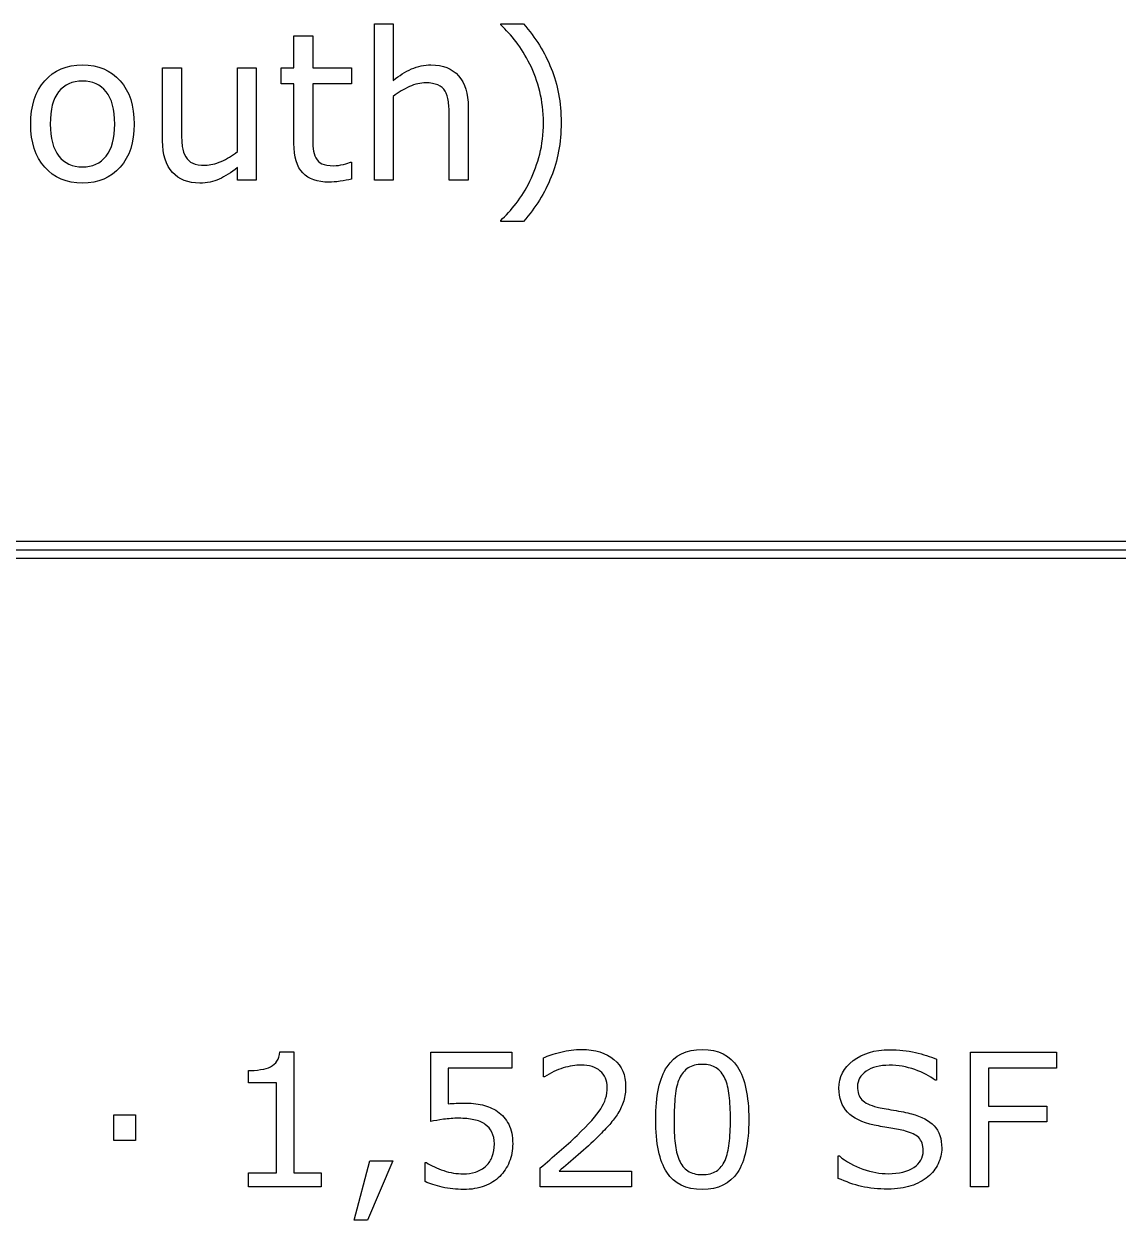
# Model space of a CAD drawing. Extents: x -13 to 750, y 12 to 2314.
# Drawn here: x 176.6 to 229.8, y 646.3 to 704.5 of the extents above; entities that cross this region are included whole.
import ezdxf

# ---------------------------------------------------------------- set-up
doc = ezdxf.new("R2010")
doc.units = 0
doc.layers.get('0').update_dxf_attribs({"linetype": 'CONTINUOUS'})

msp = doc.modelspace()

# ---------------------------------------------------------------- linework, layer by layer
at = {"color": 7}
for points in [[(194.53521, 700.9618), (194.53521, 696.89), (193.61724, 696.89), (193.61724, 704.4877), (194.53521, 704.4877), (194.53521, 701.7386)], [(199.75977, 704.4385), (199.75977, 704.4875), (200.87793, 704.4875)], [(189.69629, 698.6718), (189.69629, 701.5722), (189.07617, 701.5722), (189.07617, 702.3437), (189.69629, 702.3437), (189.69629, 703.9111), (190.61426, 703.9111), (190.61426, 702.3437), (192.50879, 702.3437), (192.50879, 701.5722), (190.61426, 701.5722), (190.61426, 699.0869)], [(183.30957, 698.8036), (183.30957, 702.3436), (184.22754, 702.3436), (184.22754, 699.2381)], [(186.95219, 698.2709), (186.95219, 702.3432), (187.87016, 702.3432), (187.87012, 696.8895)], [(198.17773, 696.8895), (197.25977, 696.8895), (197.25977, 699.995)], [(198.17778, 700.43), (198.17773, 696.8895)], [(202.69922, 699.6828), (202.69922, 699.6825)], [(192.45993, 697.763), (192.50873, 697.763), (192.50879, 696.9385)], [(187.87012, 696.8895), (186.95215, 696.8895), (186.95215, 697.495)], [(200.87793, 694.8778), (199.75977, 694.8778), (199.75977, 694.9268)], [(44, 678.89), (268, 678.89)], [(189.01028, 654.4555), (189.69144, 654.4555), (189.69144, 648.5581), (191.02737, 648.5581), (191.02737, 647.89)], [(196.3623, 651.0624), (196.3623, 654.433), (200.2998, 654.433), (200.2998, 653.6639), (197.21045, 653.6639), (197.21045, 651.9237)], [(201.89505, 653.2381), (201.85115, 653.2381), (201.85115, 654.161)], [(220.95851, 654.0951), (220.95851, 653.0668), (220.89701, 653.0668)], [(191.02737, 647.89), (187.48538, 647.89), (187.48538, 648.558), (188.84769, 648.558), (188.84769, 652.9437), (187.48538, 652.9437), (187.48538, 653.5414)], [(200.34375, 649.9692), (200.34378, 649.9686)], [(216.17728, 648.2943), (216.17728, 649.3841), (216.23878, 649.3841)], [(196.08108, 648.1361), (196.08108, 649.0633), (196.14258, 649.0633)], [(206.11819, 647.89), (201.68851, 647.89), (201.68851, 648.8085)], [(202.5982, 648.6415), (206.11822, 648.6415), (206.11819, 647.89)]]:
    msp.add_lwpolyline(points, dxfattribs=at)
for points in [[(180.98047, 699.6141)], [(181.92773, 699.6141)], [(44, 679.2904), (44, 678.4896), (268, 678.4896), (268, 679.2904)], [(226.79886, 653.66), (223.48978, 653.66), (223.48978, 651.8143), (226.33304, 651.8143), (226.33304, 651.0409), (223.48978, 651.0409), (223.48978, 647.89), (222.61966, 647.89), (222.61966, 654.4335), (226.79886, 654.4335)], [(181.98782, 650.1356), (180.93753, 650.1356), (180.93753, 651.3793), (181.98782, 651.3793)], [(211.83108, 651.1639)], [(221.22221, 649.7577)], [(194.51224, 649.1424), (193.27298, 646.264), (192.63138, 646.264), (193.39603, 649.1424)], [(210.67531, 649.1688)]]:
    msp.add_lwpolyline(points, close=True, dxfattribs=at)
for points in [[(200.51172, 703.6133), (200.274087, 703.925833), (200.023437, 704.2009), (199.75977, 704.4385)], [(200.87793, 704.4875), (201.454103, 703.826633), (201.901693, 703.1056), (202.2207, 702.3244)], [(201.18066, 702.5293), (200.975587, 702.942767), (200.752607, 703.3041), (200.51172, 703.6133)], [(177.57227, 701.7186), (178.027997, 702.2362), (178.641603, 702.495), (179.41309, 702.495)], [(179.41309, 702.495), (180.178063, 702.495), (180.788413, 702.2362), (181.24414, 701.7186)], [(194.53521, 701.7386), (194.821663, 701.976267), (195.117887, 702.161833), (195.42388, 702.2953)], [(195.42388, 702.2953), (195.729867, 702.428767), (196.043993, 702.4955), (196.36626, 702.4955)], [(196.36626, 702.4955), (196.955453, 702.4955), (197.404673, 702.318067), (197.71392, 701.9632)], [(201.65918, 701.2061), (201.53874, 701.6879), (201.379233, 702.128967), (201.18066, 702.5293)], [(202.2207, 702.3244), (202.539713, 701.543133), (202.69922, 700.6626), (202.69922, 699.6828)], [(176.89355, 699.6141), (176.89355, 700.502767), (177.11979, 701.204267), (177.57227, 701.7186)], [(179.41309, 701.704), (178.915043, 701.704), (178.527673, 701.531467), (178.25098, 701.1864)], [(180.56543, 701.1864), (180.288737, 701.531467), (179.904623, 701.704), (179.41309, 701.704)], [(181.24414, 701.7186), (181.699867, 701.204267), (181.92773, 700.502767), (181.92773, 699.6141)], [(196.10747, 701.6209), (195.856823, 701.6209), (195.59478, 701.559067), (195.32134, 701.4354)], [(196.70317, 701.5184), (196.550177, 701.586733), (196.35161, 701.6209), (196.10747, 701.6209)], [(197.71392, 701.9632), (198.02316, 701.6084), (198.17778, 701.097333), (198.17778, 700.43)], [(178.25098, 701.1864), (177.97754, 700.8446), (177.84082, 700.3205), (177.84082, 699.6141)], [(180.98047, 699.6141), (180.98047, 700.3205), (180.842123, 700.8446), (180.56543, 701.1864)], [(195.32134, 701.4354), (195.0479, 701.311733), (194.785857, 701.153867), (194.53521, 700.9618)], [(197.05474, 701.2157), (196.97336, 701.352367), (196.85617, 701.453267), (196.70317, 701.5184)], [(197.21587, 700.6981), (197.186603, 700.919433), (197.132893, 701.091967), (197.05474, 701.2157)], [(201.83984, 699.6827), (201.83984, 700.2165), (201.77962, 700.7243), (201.65918, 701.2061)], [(197.25977, 699.995), (197.25977, 700.2456), (197.245137, 700.479967), (197.21587, 700.6981)], [(177.57227, 697.5096), (177.11979, 698.023933), (176.89355, 698.725433), (176.89355, 699.6141)], [(177.84082, 699.6141), (177.84082, 698.9305), (177.979167, 698.4113), (178.25586, 698.0565)], [(180.56055, 698.0516), (180.840497, 698.4032), (180.98047, 698.924033), (180.98047, 699.6141)], [(181.92773, 699.6141), (181.92773, 698.725433), (181.699867, 698.023933), (181.24414, 697.5096)], [(201.65918, 698.1543), (201.77962, 698.616567), (201.83984, 699.126033), (201.83984, 699.6827)], [(202.69922, 699.6825), (202.69922, 698.702633), (202.539713, 697.8221), (202.2207, 697.0409)], [(183.78809, 697.2606), (183.469077, 697.612133), (183.30957, 698.126467), (183.30957, 698.8036)], [(184.22754, 699.2381), (184.22754, 698.961433), (184.240573, 698.7238), (184.26664, 698.5252)], [(190.61426, 699.0869), (190.61426, 698.800433), (190.62076, 698.5758), (190.63376, 698.413)], [(184.26664, 698.5252), (184.292707, 698.329933), (184.348047, 698.1623), (184.43266, 698.0223)], [(186.16117, 697.7973), (186.444377, 697.920967), (186.70805, 698.078833), (186.95219, 698.2709)], [(190.13086, 697.2314), (189.841147, 697.530867), (189.69629, 698.011), (189.69629, 698.6718)], [(190.63376, 698.413), (190.64676, 698.253533), (190.692333, 698.1038), (190.77048, 697.9638)], [(201.18066, 696.836), (201.382487, 697.252667), (201.541993, 697.6921), (201.65918, 698.1543)], [(178.25586, 698.0565), (178.532553, 697.7049), (178.918297, 697.5291), (179.41309, 697.5291)], [(179.41309, 697.5291), (179.90137, 697.5291), (180.283857, 697.703267), (180.56055, 698.0516)], [(184.43266, 698.0223), (184.520547, 697.8791), (184.634477, 697.774933), (184.77445, 697.7098)], [(184.77445, 697.7098), (184.914423, 697.644467), (185.117877, 697.6118), (185.38481, 697.6118)], [(185.38481, 697.6118), (185.622437, 697.6118), (185.881223, 697.673633), (186.16117, 697.7973)], [(190.77048, 697.9638), (190.842093, 697.8336), (190.93975, 697.737567), (191.06345, 697.6757)], [(191.06345, 697.6757), (191.190403, 697.617033), (191.38246, 697.5877), (191.63962, 697.5877)], [(191.63962, 697.5877), (191.78936, 697.5877), (191.94561, 697.6087), (192.10837, 697.6507)], [(192.10837, 697.6507), (192.27113, 697.696033), (192.388317, 697.733467), (192.45993, 697.763)], [(179.41309, 696.7381), (178.641603, 696.7381), (178.027997, 696.995267), (177.57227, 697.5096)], [(181.24414, 697.5096), (180.788413, 696.995267), (180.178063, 696.7381), (179.41309, 696.7381)], [(185.12598, 696.7381), (184.55306, 696.7381), (184.107097, 696.912267), (183.78809, 697.2606)], [(186.95215, 697.495), (186.642903, 697.250867), (186.34668, 697.063667), (186.06348, 696.9334)], [(191.40039, 696.7822), (190.84375, 696.7822), (190.420573, 696.931933), (190.13086, 697.2314)], [(192.50879, 696.9385), (192.336263, 696.893167), (192.14746, 696.855733), (191.94238, 696.8262)], [(202.2207, 697.0409), (201.901693, 696.259633), (201.454103, 695.5386), (200.87793, 694.8778)], [(186.06348, 696.9334), (185.780273, 696.8032), (185.467773, 696.7381), (185.12598, 696.7381)], [(191.94238, 696.8262), (191.74056, 696.796867), (191.559897, 696.7822), (191.40039, 696.7822)], [(200.51172, 695.752), (200.765627, 696.074267), (200.988607, 696.4356), (201.18066, 696.836)], [(199.75977, 694.9268), (200.010417, 695.1514), (200.261067, 695.426467), (200.51172, 695.752)], [(188.87405, 653.9985), (188.953157, 654.112767), (188.998567, 654.2651), (189.01028, 654.4555)], [(201.85115, 654.161), (202.059163, 654.263533), (202.33602, 654.357267), (202.68172, 654.4422)], [(202.68172, 654.4422), (203.030353, 654.5272), (203.367267, 654.5697), (203.69246, 654.5697)], [(203.69246, 654.5697), (204.36336, 654.5697), (204.88924, 654.4071), (205.2701, 654.0819)], [(207.85403, 653.7303), (208.220243, 654.286967), (208.791533, 654.5653), (209.5679, 654.5653)], [(209.5679, 654.5653), (210.35306, 654.5653), (210.925813, 654.282567), (211.28616, 653.7171)], [(216.91114, 654.0248), (217.374033, 654.376333), (217.961437, 654.5521), (218.67335, 654.5521)], [(218.67335, 654.5521), (219.13331, 654.5521), (219.555183, 654.508167), (219.93897, 654.4203)], [(188.55765, 653.7216), (188.692417, 653.794867), (188.797883, 653.887167), (188.87405, 653.9985)], [(205.2701, 654.0819), (205.65096, 653.759633), (205.84139, 653.321633), (205.84139, 652.7679)], [(216.21681, 652.68), (216.21681, 653.227867), (216.448253, 653.676133), (216.91114, 654.0248)], [(219.93897, 654.4203), (220.322763, 654.332367), (220.66261, 654.223967), (220.95851, 654.0951)], [(187.48538, 653.5414), (187.669953, 653.5414), (187.867707, 653.556067), (188.07864, 653.5854)], [(188.07864, 653.5854), (188.28958, 653.6174), (188.44925, 653.6628), (188.55765, 653.7216)], [(202.80472, 653.6688), (202.494173, 653.575067), (202.19095, 653.4315), (201.89505, 653.2381)], [(203.67044, 653.8094), (203.40384, 653.8094), (203.115267, 653.762533), (202.80472, 653.6688)], [(204.60648, 653.5194), (204.38382, 653.712733), (204.071807, 653.8094), (203.67044, 653.8094)], [(204.94485, 652.724), (204.94485, 653.0638), (204.83206, 653.328933), (204.60648, 653.5194)], [(207.30472, 651.1551), (207.30472, 652.318233), (207.487823, 653.176633), (207.85403, 653.7303)], [(208.88235, 653.6688), (208.703643, 653.554533), (208.561553, 653.3817), (208.45608, 653.1503)], [(209.5679, 653.8402), (209.292513, 653.8402), (209.063997, 653.783067), (208.88235, 653.6688)], [(210.24905, 653.6688), (210.07327, 653.783067), (209.84622, 653.8402), (209.5679, 653.8402)], [(210.67093, 653.159), (210.56839, 653.3846), (210.427763, 653.554533), (210.24905, 653.6688)], [(211.28616, 653.7171), (211.64944, 653.154633), (211.83108, 652.303567), (211.83108, 651.1639)], [(217.54399, 653.5106), (217.262737, 653.317267), (217.12211, 653.068233), (217.12211, 652.7635)], [(218.66899, 653.8006), (218.203163, 653.8006), (217.828163, 653.703933), (217.54399, 653.5106)], [(219.91264, 653.5897), (219.50834, 653.7303), (219.09379, 653.8006), (218.66899, 653.8006)], [(220.89701, 653.0668), (220.64799, 653.277733), (220.319867, 653.452033), (219.91264, 653.5897)], [(204.63284, 651.6825), (204.840847, 652.004767), (204.94485, 652.351933), (204.94485, 652.724)], [(205.84139, 652.7679), (205.84139, 652.5189), (205.809157, 652.286), (205.74469, 652.0692)], [(208.45608, 653.1503), (208.356473, 652.9335), (208.287627, 652.650767), (208.24954, 652.3021)], [(210.88187, 652.3241), (210.846737, 652.652233), (210.776423, 652.930533), (210.67093, 653.159)], [(217.12211, 652.7635), (217.12211, 652.491033), (217.192423, 652.277167), (217.33305, 652.1219)], [(208.24954, 652.3021), (208.214407, 651.9535), (208.19684, 651.571167), (208.19684, 651.1551)], [(210.93897, 651.1639), (210.93897, 651.609233), (210.919937, 651.995967), (210.88187, 652.3241)], [(216.63429, 651.5155), (216.35597, 651.8143), (216.21681, 652.202467), (216.21681, 652.68)], [(217.33305, 652.1219), (217.473677, 651.966633), (217.721233, 651.848), (218.07572, 651.766)], [(197.21045, 651.9237), (197.336423, 651.9357), (197.46533, 651.944367), (197.59717, 651.9497)], [(197.59717, 651.9497), (197.729003, 651.956367), (197.84326, 651.9597), (197.93994, 651.9597)], [(197.93994, 651.9597), (198.294433, 651.9597), (198.60498, 651.929033), (198.87158, 651.8677)], [(198.87158, 651.8677), (199.13818, 651.809033), (199.38281, 651.703533), (199.60547, 651.5512)], [(199.60547, 651.5512), (199.839843, 651.390067), (200.021483, 651.182067), (200.15039, 650.9272)], [(203.47708, 650.3861), (204.03958, 650.931033), (204.424833, 651.363167), (204.63284, 651.6825)], [(205.74469, 652.0692), (205.683157, 651.855333), (205.59087, 651.651733), (205.46783, 651.4584)], [(218.07572, 651.766), (218.26322, 651.724667), (218.529823, 651.674867), (218.87553, 651.6166)], [(218.87553, 651.6166), (219.22123, 651.557933), (219.514197, 651.497867), (219.75443, 651.4364)], [(196.97754, 651.1678), (196.740233, 651.132467), (196.535153, 651.097333), (196.3623, 651.0624)], [(197.72461, 651.2208), (197.466797, 651.2208), (197.217773, 651.203133), (196.97754, 651.1678)], [(198.4541, 651.1508), (198.237307, 651.197467), (197.994143, 651.2208), (197.72461, 651.2208)], [(199.01221, 650.9179), (198.859863, 651.029233), (198.673827, 651.106867), (198.4541, 651.1508)], [(205.46783, 651.4584), (205.353577, 651.276733), (205.218813, 651.098), (205.06354, 650.9222)], [(207.84524, 648.5887), (207.484893, 649.145367), (207.30472, 650.000833), (207.30472, 651.1551)], [(208.19684, 651.1551), (208.19684, 650.6981), (208.21294, 650.3158), (208.24514, 650.0082)], [(210.88187, 650.0038), (210.919937, 650.326067), (210.93897, 650.712767), (210.93897, 651.1639)], [(211.83108, 651.1639), (211.83108, 649.9891), (211.64651, 649.1263), (211.27737, 648.5755)], [(217.92628, 650.8871), (217.3462, 651.0101), (216.915537, 651.219567), (216.63429, 651.5155)], [(219.75443, 651.4364), (220.240763, 651.307467), (220.606977, 651.112633), (220.85307, 650.8519)], [(199.33301, 650.5444), (199.256837, 650.699667), (199.149903, 650.824167), (199.01221, 650.9179)], [(199.45166, 649.9731), (199.45166, 650.1987), (199.41211, 650.389133), (199.33301, 650.5444)], [(200.15039, 650.9272), (200.279297, 650.672333), (200.34375, 650.353), (200.34375, 649.9692)], [(202.61136, 649.5995), (202.921907, 649.863167), (203.21048, 650.125367), (203.47708, 650.3861)], [(205.06354, 650.9222), (204.911193, 650.746467), (204.725157, 650.551667), (204.50543, 650.3378)], [(218.73927, 650.7421), (218.484383, 650.7801), (218.213387, 650.828433), (217.92628, 650.8871)], [(219.45558, 650.597), (219.235853, 650.655667), (218.997083, 650.704033), (218.73927, 650.7421)], [(220.10157, 650.2762), (219.960943, 650.413933), (219.745613, 650.520867), (219.45558, 650.597)], [(220.85307, 650.8519), (221.099163, 650.591167), (221.22221, 650.226433), (221.22221, 649.7577)], [(199.35059, 649.3623), (199.41797, 649.538033), (199.45166, 649.741633), (199.45166, 649.9731)], [(200.34378, 649.9686), (200.34378, 649.663933), (200.288117, 649.372433), (200.17679, 649.0941)], [(204.50543, 650.3378), (204.191957, 650.030133), (203.868227, 649.7313), (203.53424, 649.4413)], [(208.24514, 650.0082), (208.27734, 649.700533), (208.346187, 649.425133), (208.45168, 649.182)], [(210.67532, 649.1688), (210.77786, 649.406133), (210.84671, 649.684467), (210.88187, 650.0038)], [(220.3169, 649.6346), (220.3169, 649.924667), (220.245123, 650.138533), (220.10157, 650.2762)], [(199.06055, 648.9096), (199.189457, 649.0356), (199.286137, 649.1865), (199.35059, 649.3623)], [(201.68851, 648.8085), (201.996123, 649.072167), (202.30374, 649.335833), (202.61136, 649.5995)], [(203.53424, 649.4413), (203.200253, 649.154167), (202.88824, 648.887567), (202.5982, 648.6415)], [(216.23878, 649.3841), (216.569833, 649.108767), (216.952157, 648.896367), (217.38575, 648.7469)], [(219.86427, 648.826), (220.166023, 649.0282), (220.3169, 649.297733), (220.3169, 649.6346)], [(221.2222, 649.7577), (221.2222, 649.502833), (221.16214, 649.250867), (221.04202, 649.0018)], [(196.14258, 649.0633), (196.382813, 648.910967), (196.664063, 648.7806), (196.98633, 648.6722)], [(196.98633, 648.6722), (197.308597, 648.566733), (197.625003, 648.514), (197.93555, 648.514)], [(198.5376, 648.602), (198.733887, 648.660667), (198.908203, 648.7632), (199.06055, 648.9096)], [(200.17679, 649.0941), (200.065463, 648.815767), (199.91312, 648.5814), (199.71976, 648.391)], [(208.45168, 649.182), (208.54836, 648.953467), (208.68459, 648.779133), (208.86037, 648.659)], [(208.86037, 648.659), (209.039083, 648.538933), (209.274923, 648.4789), (209.56789, 648.4789)], [(209.56789, 648.4789), (209.843283, 648.4789), (210.0718, 648.536033), (210.25344, 648.6503)], [(210.25344, 648.6503), (210.43508, 648.7645), (210.575703, 648.937333), (210.67531, 649.1688)], [(217.38575, 648.7469), (217.819343, 648.5975), (218.22657, 648.5228), (218.60743, 648.5228)], [(218.60743, 648.5228), (219.146497, 648.5228), (219.565443, 648.623867), (219.86427, 648.826)], [(221.04202, 649.0018), (220.924833, 648.7528), (220.759307, 648.541867), (220.54544, 648.369)], [(196.92044, 647.868), (196.589387, 647.941267), (196.3096, 648.030633), (196.08108, 648.1361)], [(197.93555, 648.514), (198.143557, 648.514), (198.34424, 648.543333), (198.5376, 648.602)], [(199.71976, 648.391), (199.50882, 648.185933), (199.256867, 648.027733), (198.9639, 647.9164)], [(209.5679, 647.7538), (208.782747, 647.7538), (208.208527, 648.0321), (207.84524, 648.5887)], [(211.27737, 648.5755), (210.911163, 648.0277), (210.34134, 647.7538), (209.5679, 647.7538)], [(217.32425, 647.9032), (216.94925, 647.991067), (216.566927, 648.121433), (216.17728, 648.2943)], [(220.54544, 648.369), (220.311067, 648.181533), (220.03714, 648.035067), (219.72366, 647.9296)], [(197.95315, 647.7538), (197.59573, 647.7538), (197.251493, 647.791867), (196.92044, 647.868)], [(198.9639, 647.9164), (198.67386, 647.808), (198.336943, 647.7538), (197.95315, 647.7538)], [(218.59866, 647.7713), (218.12698, 647.7713), (217.702177, 647.815267), (217.32425, 647.9032)], [(219.72366, 647.9296), (219.413113, 647.824067), (219.038113, 647.7713), (218.59866, 647.7713)]]:
    msp.add_open_spline(points, degree=3, dxfattribs=at)

doc.saveas('drawing.dxf')
